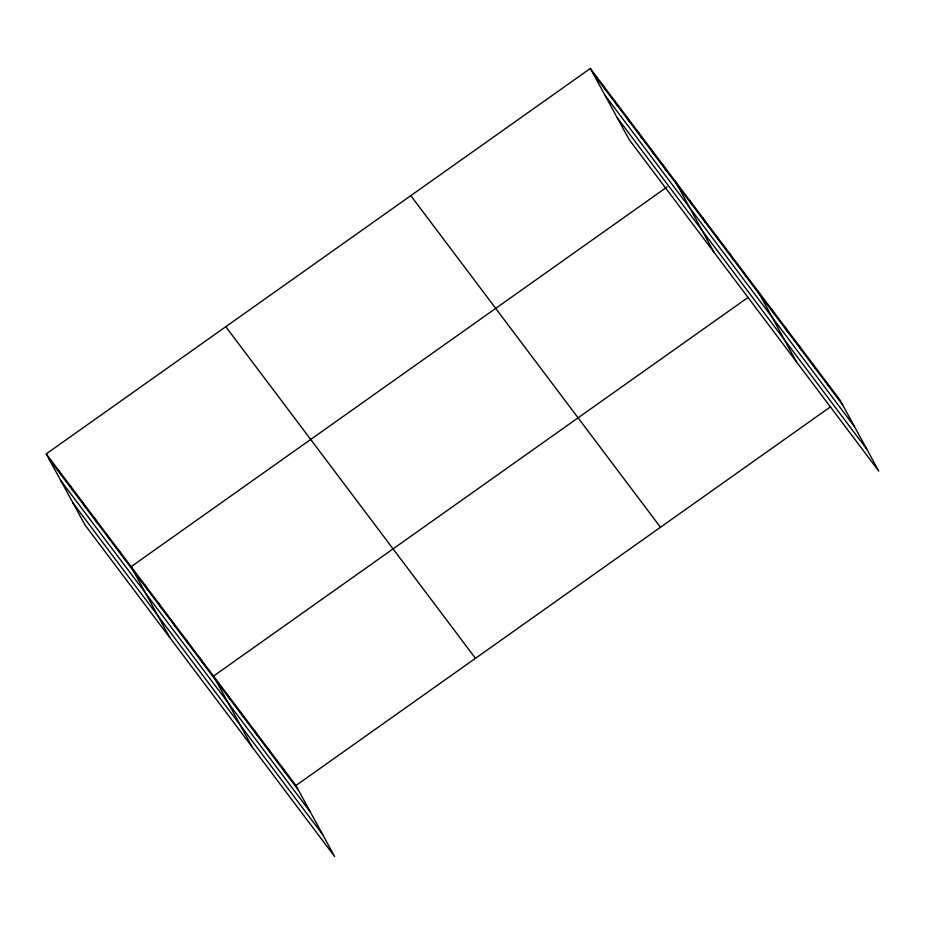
<?xml version="1.0" encoding="UTF-8"?>
<svg xmlns="http://www.w3.org/2000/svg" width="925" height="925" viewBox="0 0 925 925"><rect width="100%" height="100%" fill="white"/><g stroke="black" fill="none" stroke-linecap="round" stroke-linejoin="round"><path stroke-width="1.39" d="M46.25 453.897L295.919 785.522L334.642 856.538L84.973 524.926L46.25 453.897L590.358 68.462L840.027 400.074L878.75 471.103L629.081 139.478L590.358 68.462M667.029 187.023L131.142 566.655L169.865 637.672M748.244 297.295L213.536 676.082L252.259 747.111M295.919 785.522L830.638 406.722M592.937 73.191L842.606 404.803M604.857 95.067L854.538 426.679M617.148 117.602L866.817 449.226M410.804 195.649L660.473 527.273M225.804 326.71L475.473 658.322M48.828 458.627L298.498 790.251M60.761 480.503L310.43 812.127M73.04 503.05L322.721 834.662M826.291 381.84L828.869 386.569M812.566 363.594L815.145 368.323M798.83 345.36L801.408 350.089M785.105 327.126L787.672 331.844M771.369 308.881L773.947 313.61M757.633 290.647L796.356 361.663M743.908 272.401L746.487 277.13M730.172 254.167L732.75 258.896M716.436 235.921L719.014 240.65M702.711 217.687L705.289 222.416M688.975 199.442L691.553 204.171M675.238 181.208L713.961 252.224M663.121 165.101L665.699 169.83M650.992 148.994L653.57 153.723M638.863 132.888L641.441 137.617M626.734 116.781L629.312 121.51M614.605 100.675L617.183 105.404M602.476 84.568L605.054 89.297M282.194 767.288L284.773 772.005M268.458 749.042L271.037 753.771M254.733 730.808L257.3 735.537M240.997 712.562L243.576 717.291M227.261 694.328L229.839 699.057M199.8 657.848L202.378 662.577M186.064 639.614L188.642 644.332M172.339 621.369L174.917 626.098M158.603 603.135L161.181 607.864M144.867 584.889L147.445 589.618M119.013 550.548L121.591 555.278M106.884 534.442L109.462 539.171M94.755 518.335L97.333 523.064M82.626 502.229L85.204 506.958M70.508 486.122L73.087 490.84M58.379 470.004L60.957 474.733"/></g></svg>
